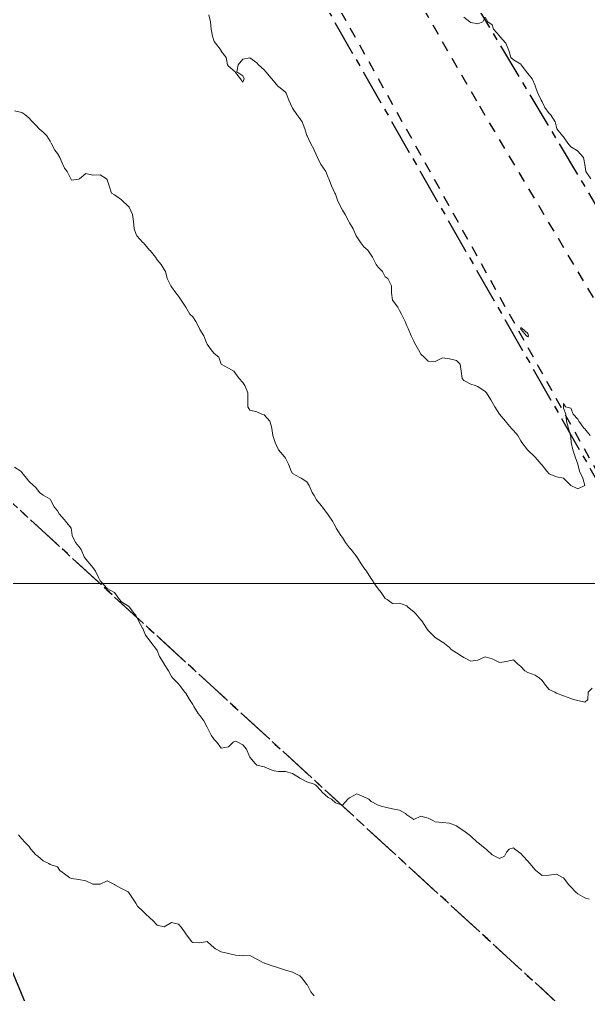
# Model space of a CAD drawing. Header units: centimetres. Extents: x 0 to 642158, y -847 to 649707.
# Drawn here: x 617323.6 to 617363.5, y 620458.6 to 620526.9 of the extents above; entities that cross this region are included whole.
import ezdxf

# ---------------------------------------------------------------- set-up
doc = ezdxf.new("R2010")
doc.units = ezdxf.units.CM
doc.header["$MEASUREMENT"] = 0
doc.linetypes.add('CENTERX2', pattern=[4, 2.5, -0.5, 0.5, -0.5])
doc.linetypes.add('JIS_02_0.7', pattern=[1.35, 0.75, -0.6])
for name, color, linetype, lineweight in [('MEV_grille', 254, 'Continuous', 9), ('WAL_parcellaire agricole', 7, 'JIS_02_0.7', 25), ('WAL_topographie 0.5', 253, 'Continuous', 20)]:
    doc.layers.add(name, color=color, linetype=linetype, lineweight=lineweight)
doc.layers.add('SPW_parcellaire cadastral', color=7, linetype='CENTERX2', lineweight=25, true_color=0xff0542)

# ---------------------------------------------------------------- blocks, each defined once
blk = doc.blocks.new('*U114')
at = {"layer": 'MEV_grille', "transparency": 33554687}
blk.add_lwpolyline([(-1338.461, 0), (1338.461, 0)], dxfattribs=at)
blk = doc.blocks.new('*U115')
at = {"layer": 'MEV_grille', "color": 0, "linetype": 'ByBlock', "lineweight": -2, "transparency": 16777216}
blk.add_blockref('*U114', (0, -1900), dxfattribs=at)

msp = doc.modelspace()

# ---------------------------------------------------------------- linework, layer by layer
at = {"layer": 'SPW_parcellaire cadastral'}
for points in [[(617460.602, 620389.063), (617403.797, 620447.392), (617307.032, 620609.235), (617461.462, 620689.988)], [(617280.025, 620569.341), (617309.952, 620589.2), (617366.977, 620489.564), (617384.792, 620458.425), (617370.439, 620449.596), (617300.97, 620513.291), (617280.025, 620569.341)], [(617370.439, 620449.596), (617336.322, 620428.419), (617300.97, 620513.291), (617370.439, 620449.596)]]:
    msp.add_lwpolyline(points, dxfattribs=at)
at = {"layer": 'WAL_parcellaire agricole'}
for points in [[(617433.096, 620366.614), (617410.173, 620419.069), (617401.171, 620440.192), (617383.167, 620474.94), (617355.661, 620521.186), (617334.032, 620558.809), (617324.53, 620577.932), (617310.527, 620605.43), (617309.438, 620607.195), (617468.944, 620684.892)], [(617311.154, 620587.431), (617336.266, 620545.201), (617365.915, 620491.938), (617387.044, 620457.816), (617377.919, 620453.44), (617336.923, 620427.435), (617334.923, 620427.935), (617328.921, 620439.934), (617296.912, 620519.93), (617281.156, 620568.552), (617311.154, 620587.431)]]:
    msp.add_lwpolyline(points, dxfattribs=at)
at = {"layer": 'WAL_topographie 0.5'}
for points in [[(617336.875, 620527.25), (617336.981, 620526.75), (617337.042, 620526.25), (617337.13, 620525.75), (617337.25, 620525.375), (617337.341, 620525.25), (617337.727, 620524.75), (617337.75, 620524.697), (617338.09, 620524.25), (617338.193, 620523.75), (617338.25, 620523.641), (617338.724, 620523.25), (617338.75, 620523.2), (617339.096, 620522.75), (617339.25, 620522.528), (617339.35, 620522.75), (617339.25, 620522.972), (617338.833, 620523.25), (617338.938, 620523.75), (617339.25, 620524.135), (617339.75, 620524.224), (617340.25, 620523.883), (617340.35, 620523.75), (617340.75, 620523.386), (617340.87, 620523.25), (617341.25, 620522.798), (617341.3, 620522.75), (617341.713, 620522.25), (617341.75, 620522.21), (617342.25, 620521.813), (617342.29, 620521.75), (617342.491, 620521.25), (617342.723, 620520.75), (617342.75, 620520.708), (617343.047, 620520.25), (617343.25, 620519.982), (617343.412, 620519.75), (617343.612, 620519.25), (617343.75, 620518.786), (617343.761, 620518.75), (617344, 620518.25), (617344.25, 620517.772), (617344.262, 620517.75), (617344.483, 620517.25), (617344.736, 620516.75), (617344.75, 620516.727), (617345.089, 620516.25), (617345.25, 620515.833), (617345.283, 620515.75), (617345.474, 620515.25), (617345.708, 620514.75), (617345.75, 620514.662), (617345.893, 620514.25), (617346.127, 620513.75), (617346.25, 620513.544), (617346.435, 620513.25), (617346.698, 620512.75), (617346.75, 620512.662), (617347.005, 620512.25), (617347.21, 620511.75), (617347.25, 620511.672), (617347.531, 620511.25), (617347.75, 620510.988), (617348.022, 620510.75), (617348.25, 620510.402), (617348.34, 620510.25), (617348.62, 620509.75), (617348.75, 620509.557), (617349.056, 620509.25), (617349.25, 620508.875), (617349.432, 620508.75), (617349.682, 620508.25), (617349.692, 620507.75), (617349.75, 620507.25), (617349.75, 620507.25), (617350.137, 620506.75), (617350.25, 620506.516), (617350.379, 620506.25), (617350.648, 620505.75), (617350.75, 620505.45), (617350.861, 620505.25), (617351.062, 620504.75), (617351.25, 620504.355), (617351.301, 620504.25), (617351.571, 620503.75), (617351.75, 620503.456), (617351.983, 620503.25), (617352.25, 620502.964), (617352.75, 620502.95), (617353.25, 620503.194), (617353.75, 620503.125), (617354.25, 620503), (617354.49, 620502.75), (617354.579, 620502.25), (617354.629, 620501.75), (617354.75, 620501.61), (617355.25, 620501.344), (617355.55, 620501.25), (617355.75, 620501.176), (617356.25, 620500.844), (617356.344, 620500.75), (617356.653, 620500.25), (617356.75, 620500.083), (617356.921, 620499.75), (617357.25, 620499.25), (617357.25, 620499.25), (617357.672, 620498.75), (617357.75, 620498.669), (617358.101, 620498.25), (617358.25, 620498.093), (617358.55, 620497.75), (617358.75, 620497.387), (617358.831, 620497.25), (617359.228, 620496.75), (617359.25, 620496.726), (617359.738, 620496.25), (617359.75, 620496.229), (617360.176, 620495.75), (617360.25, 620495.663), (617360.589, 620495.25), (617360.75, 620495.054), (617361.25, 620494.843), (617361.75, 620494.75), (617361.75, 620494.75), (617362.25, 620494.25), (617362.25, 620494.25), (617362.75, 620494.013), (617363.25, 620494.25), (617363.091, 620494.75), (617362.861, 620495.25), (617362.75, 620495.75), (617362.75, 620495.75), (617362.574, 620496.25), (617362.399, 620496.75), (617362.295, 620497.25), (617362.25, 620497.607), (617362.23, 620497.75), (617362.094, 620498.25), (617361.947, 620498.75), (617361.908, 620499.25), (617361.75, 620499.679), (617361.737, 620499.75), (617361.75, 620500), (617361.875, 620499.75), (617362.25, 620499.656), (617362.417, 620499.25), (617362.75, 620498.889), (617362.826, 620498.75), (617363.207, 620498.25), (617363.25, 620498.219), (617363.607, 620497.75)], [(617354.75, 620527.07), (617355.171, 620526.75), (617355.25, 620526.7), (617355.75, 620526.607), (617356.083, 620526.75), (617356.25, 620527.083), (617356.45, 620526.75), (617356.75, 620526.536), (617356.833, 620526.25), (617357.25, 620525.774), (617357.269, 620525.75), (617357.704, 620525.25), (617357.75, 620525.15), (617357.924, 620524.75), (617358.05, 620524.25), (617358.25, 620524.096), (617358.75, 620523.779), (617358.773, 620523.75), (617359.159, 620523.25), (617359.25, 620523.139), (617359.542, 620522.75), (617359.75, 620522.296), (617359.766, 620522.25), (617359.954, 620521.75), (617360.182, 620521.25), (617360.25, 620521.156), (617360.447, 620520.75), (617360.75, 620520.315), (617360.829, 620520.25), (617361.167, 620519.75), (617361.25, 620519.375), (617361.279, 620519.25), (617361.679, 620518.75), (617361.75, 620518.697), (617362.043, 620518.25), (617362.25, 620518), (617362.65, 620517.75), (617362.75, 620517.675), (617363.155, 620517.25), (617363.25, 620516.75), (617363.25, 620516.75), (617363.306, 620516.25), (617363.669, 620515.75)], [(617323.25, 620520.518), (617323.75, 620520.396), (617323.969, 620520.25), (617324.25, 620520.013), (617324.513, 620519.75), (617324.75, 620519.5), (617324.964, 620519.25), (617325.25, 620519.028), (617325.509, 620518.75), (617325.75, 620518.382), (617325.816, 620518.25), (617326.071, 620517.75), (617326.25, 620517.512), (617326.422, 620517.25), (617326.638, 620516.75), (617326.75, 620516.5), (617326.93, 620516.25), (617327.194, 620515.75), (617327.25, 620515.659), (617327.75, 620515.714), (617327.792, 620515.75), (617328.25, 620516.117), (617328.75, 620516), (617329.25, 620516.031), (617329.7, 620515.75), (617329.75, 620515.679), (617329.875, 620515.25), (617330.058, 620514.75), (617330.25, 620514.625), (617330.75, 620514.265), (617330.764, 620514.25), (617331.25, 620513.8), (617331.297, 620513.75), (617331.517, 620513.25), (617331.596, 620512.75), (617331.645, 620512.25), (617331.75, 620511.916), (617331.817, 620511.75), (617332.25, 620511.286), (617332.286, 620511.25), (617332.724, 620510.75), (617332.75, 620510.713), (617333.141, 620510.25), (617333.25, 620510.066), (617333.523, 620509.75), (617333.75, 620509.393), (617333.824, 620509.25), (617333.95, 620508.75), (617334.202, 620508.25), (617334.25, 620508.179), (617334.566, 620507.75), (617334.75, 620507.516), (617334.94, 620507.25), (617335.25, 620506.75), (617335.25, 620506.75), (617335.55, 620506.25), (617335.75, 620506.068), (617335.962, 620505.75), (617336.208, 620505.25), (617336.25, 620505.171), (617336.517, 620504.75), (617336.719, 620504.25), (617336.75, 620504.159), (617337.031, 620503.75), (617337.25, 620503.5), (617337.568, 620503.25), (617337.75, 620502.75), (617337.75, 620502.75), (617338.25, 620502.464), (617338.625, 620502.25), (617338.75, 620502.107), (617339, 620501.75), (617339.25, 620501.472), (617339.404, 620501.25), (617339.614, 620500.75), (617339.6, 620500.25), (617339.613, 620499.75), (617339.75, 620499.536), (617340.25, 620499.408), (617340.583, 620499.25), (617340.75, 620499.205), (617341.155, 620498.75), (617341.25, 620498.459), (617341.303, 620498.25), (617341.364, 620497.75), (617341.519, 620497.25), (617341.75, 620496.75), (617341.75, 620496.75), (617342.191, 620496.25), (617342.25, 620496.159), (617342.464, 620495.75), (617342.641, 620495.25), (617342.75, 620495.094), (617343.25, 620494.812), (617343.338, 620494.75), (617343.75, 620494.491), (617343.917, 620494.25), (617344.121, 620493.75), (617344.25, 620493.54), (617344.422, 620493.25), (617344.75, 620492.846), (617344.814, 620492.75), (617345.2, 620492.25), (617345.25, 620492.194), (617345.55, 620491.75), (617345.75, 620491.369), (617345.808, 620491.25), (617346.136, 620490.75), (617346.25, 620490.59), (617346.463, 620490.25), (617346.75, 620489.879), (617346.845, 620489.75), (617347.25, 620489.25), (617347.25, 620489.25), (617347.552, 620488.75), (617347.75, 620488.474), (617347.92, 620488.25), (617348.229, 620487.75), (617348.25, 620487.72), (617348.56, 620487.25), (617348.75, 620486.993), (617348.959, 620486.75), (617349.25, 620486.319), (617349.375, 620486.25), (617349.75, 620485.977), (617350.25, 620485.989), (617350.75, 620485.8), (617350.795, 620485.75), (617351.25, 620485.386), (617351.382, 620485.25), (617351.75, 620484.821), (617351.817, 620484.75), (617352.131, 620484.25), (617352.25, 620484.083), (617352.591, 620483.75), (617352.75, 620483.579), (617353.25, 620483.267), (617353.276, 620483.25), (617353.75, 620482.89), (617353.867, 620482.75), (617354.25, 620482.505), (617354.637, 620482.25), (617354.75, 620482.184), (617355.25, 620481.929), (617355.75, 620482), (617356.25, 620482.233), (617356.75, 620482.083), (617357.25, 620481.841), (617357.75, 620481.897), (617358.25, 620482.031), (617358.515, 620481.75), (617358.75, 620481.55), (617359.023, 620481.25), (617359.25, 620481.134), (617359.75, 620480.952), (617360.047, 620480.75), (617360.25, 620480.564), (617360.484, 620480.25), (617360.75, 620479.938), (617361.145, 620479.75), (617361.25, 620479.697), (617361.75, 620479.494), (617362.25, 620479.303), (617362.458, 620479.25), (617362.75, 620479.172), (617363.25, 620479.055), (617363.445, 620479.25), (617363.47, 620479.75), (617363.75, 620480.03)], [(617359.302, 620504.75), (617359.25, 620504.669), (617359.162, 620504.75), (617358.75, 620505.202), (617358.73, 620505.25), (617358.75, 620505.318), (617358.844, 620505.25), (617359.25, 620504.908), (617359.302, 620504.75)], [(617323.25, 620495.523), (617323.679, 620495.25), (617323.75, 620495.15), (617324.083, 620494.75), (617324.25, 620494.55), (617324.583, 620494.25), (617324.75, 620494.1), (617325, 620493.75), (617325.25, 620493.575), (617325.75, 620493.278), (617325.781, 620493.25), (617326.036, 620492.75), (617326.25, 620492.477), (617326.389, 620492.25), (617326.75, 620491.844), (617326.822, 620491.75), (617327.222, 620491.25), (617327.25, 620491.125), (617327.3, 620490.75), (617327.533, 620490.25), (617327.75, 620489.979), (617327.917, 620489.75), (617328.137, 620489.25), (617328.25, 620489.083), (617328.53, 620488.75), (617328.75, 620488.488), (617328.935, 620488.25), (617329.159, 620487.75), (617329.25, 620487.562), (617329.528, 620487.25), (617329.75, 620487.015), (617330.25, 620486.75), (617330.25, 620486.75), (617330.613, 620486.25), (617330.75, 620486.1), (617331.25, 620485.781), (617331.278, 620485.75), (617331.65, 620485.25), (617331.75, 620485.15), (617331.944, 620484.75), (617332.231, 620484.25), (617332.25, 620484.214), (617332.431, 620483.75), (617332.75, 620483.324), (617332.817, 620483.25), (617333.215, 620482.75), (617333.25, 620482.679), (617333.421, 620482.25), (617333.735, 620481.75), (617333.75, 620481.727), (617334.042, 620481.25), (617334.25, 620480.855), (617334.319, 620480.75), (617334.75, 620480.333), (617334.808, 620480.25), (617335.194, 620479.75), (617335.25, 620479.679), (617335.517, 620479.25), (617335.75, 620478.888), (617335.818, 620478.75), (617336.136, 620478.25), (617336.25, 620478.109), (617336.516, 620477.75), (617336.75, 620477.297), (617336.781, 620477.25), (617337.03, 620476.75), (617337.25, 620476.426), (617337.438, 620476.25), (617337.75, 620475.833), (617338.25, 620475.917), (617338.583, 620476.25), (617338.75, 620476.326), (617338.906, 620476.25), (617339.25, 620476.073), (617339.52, 620475.75), (617339.721, 620475.25), (617339.75, 620475.191), (617340.125, 620474.75), (617340.25, 620474.646), (617340.75, 620474.523), (617341.25, 620474.31), (617341.464, 620474.25), (617341.75, 620474.187), (617342.25, 620474.202), (617342.75, 620474.062), (617343.226, 620473.75), (617343.25, 620473.73), (617343.75, 620473.462), (617344.25, 620473.313), (617344.343, 620473.25), (617344.75, 620472.827), (617344.817, 620472.75), (617345.25, 620472.379), (617345.475, 620472.25), (617345.75, 620471.988), (617346.25, 620471.844), (617346.632, 620472.25), (617346.75, 620472.355), (617347.25, 620472.629), (617347.75, 620472.424), (617348.091, 620472.25), (617348.25, 620472.091), (617348.75, 620471.845), (617349.036, 620471.75), (617349.25, 620471.687), (617349.75, 620471.583), (617350.25, 620471.486), (617350.675, 620471.25), (617350.75, 620471.15), (617351.25, 620470.838), (617351.75, 620471.056), (617352.25, 620470.922), (617352.574, 620470.75), (617352.75, 620470.656), (617353.25, 620470.625), (617353.75, 620470.573), (617354.25, 620470.386), (617354.437, 620470.25), (617354.75, 620470.029), (617355.13, 620469.75), (617355.25, 620469.659), (617355.7, 620469.25), (617355.75, 620469.21), (617356.25, 620468.803), (617356.319, 620468.75), (617356.75, 620468.347), (617356.938, 620468.25), (617357.25, 620468.089), (617357.607, 620468.25), (617357.75, 620468.536), (617357.938, 620468.75), (617358.25, 620468.831), (617358.336, 620468.75), (617358.75, 620468.434), (617358.909, 620468.25), (617359.25, 620467.901), (617359.394, 620467.75), (617359.75, 620467.306), (617359.815, 620467.25), (617360.25, 620466.912), (617360.75, 620466.917), (617361.25, 620467.007), (617361.722, 620466.75), (617361.75, 620466.734), (617362.119, 620466.25), (617362.25, 620466.101), (617362.592, 620465.75), (617362.75, 620465.628), (617363.25, 620465.333), (617363.55, 620465.25)], [(617323.534, 620469.75), (617323.75, 620469.483), (617323.976, 620469.25), (617324.25, 620468.957), (617324.396, 620468.75), (617324.75, 620468.358), (617324.875, 620468.25), (617325.25, 620467.926), (617325.656, 620467.75), (617325.75, 620467.667), (617326.25, 620467.5), (617326.427, 620467.25), (617326.75, 620467.011), (617327.125, 620466.75), (617327.25, 620466.693), (617327.75, 620466.618), (617328.25, 620466.524), (617328.75, 620466.298), (617329.25, 620466.288), (617329.75, 620466.536), (617330.25, 620466.271), (617330.274, 620466.25), (617330.75, 620465.994), (617331.225, 620465.75), (617331.25, 620465.733), (617331.572, 620465.25), (617331.75, 620464.954), (617331.862, 620464.75), (617332.25, 620464.398), (617332.417, 620464.25), (617332.75, 620463.917), (617332.936, 620463.75), (617333.25, 620463.429), (617333.75, 620463.313), (617334.25, 620463.607), (617334.75, 620463.484), (617334.953, 620463.25), (617335.25, 620462.81), (617335.3, 620462.75), (617335.673, 620462.25), (617335.75, 620462.199), (617336.25, 620462.189), (617336.65, 620462.25), (617336.75, 620462.274), (617336.776, 620462.25), (617337.25, 620461.822), (617337.344, 620461.75), (617337.75, 620461.553), (617338.25, 620461.442), (617338.75, 620461.325), (617339.25, 620461.266), (617339.75, 620461.286), (617339.841, 620461.25), (617340.25, 620461.046), (617340.75, 620460.766), (617340.796, 620460.75), (617341.25, 620460.603), (617341.75, 620460.436), (617342.25, 620460.276), (617342.333, 620460.25), (617342.75, 620460.131), (617343.25, 620459.867), (617343.384, 620459.75), (617343.75, 620459.266), (617343.762, 620459.25), (617344.037, 620458.75), (617344.25, 620458.464)]]:
    msp.add_lwpolyline(points, dxfattribs=at)

# ---------------------------------------------------------------- block references
at = {"layer": 'MEV_grille', "transparency": 33554687}
msp.add_blockref('*U115', (616669.481, 622387.381), dxfattribs=at)

doc.saveas('drawing.dxf')
